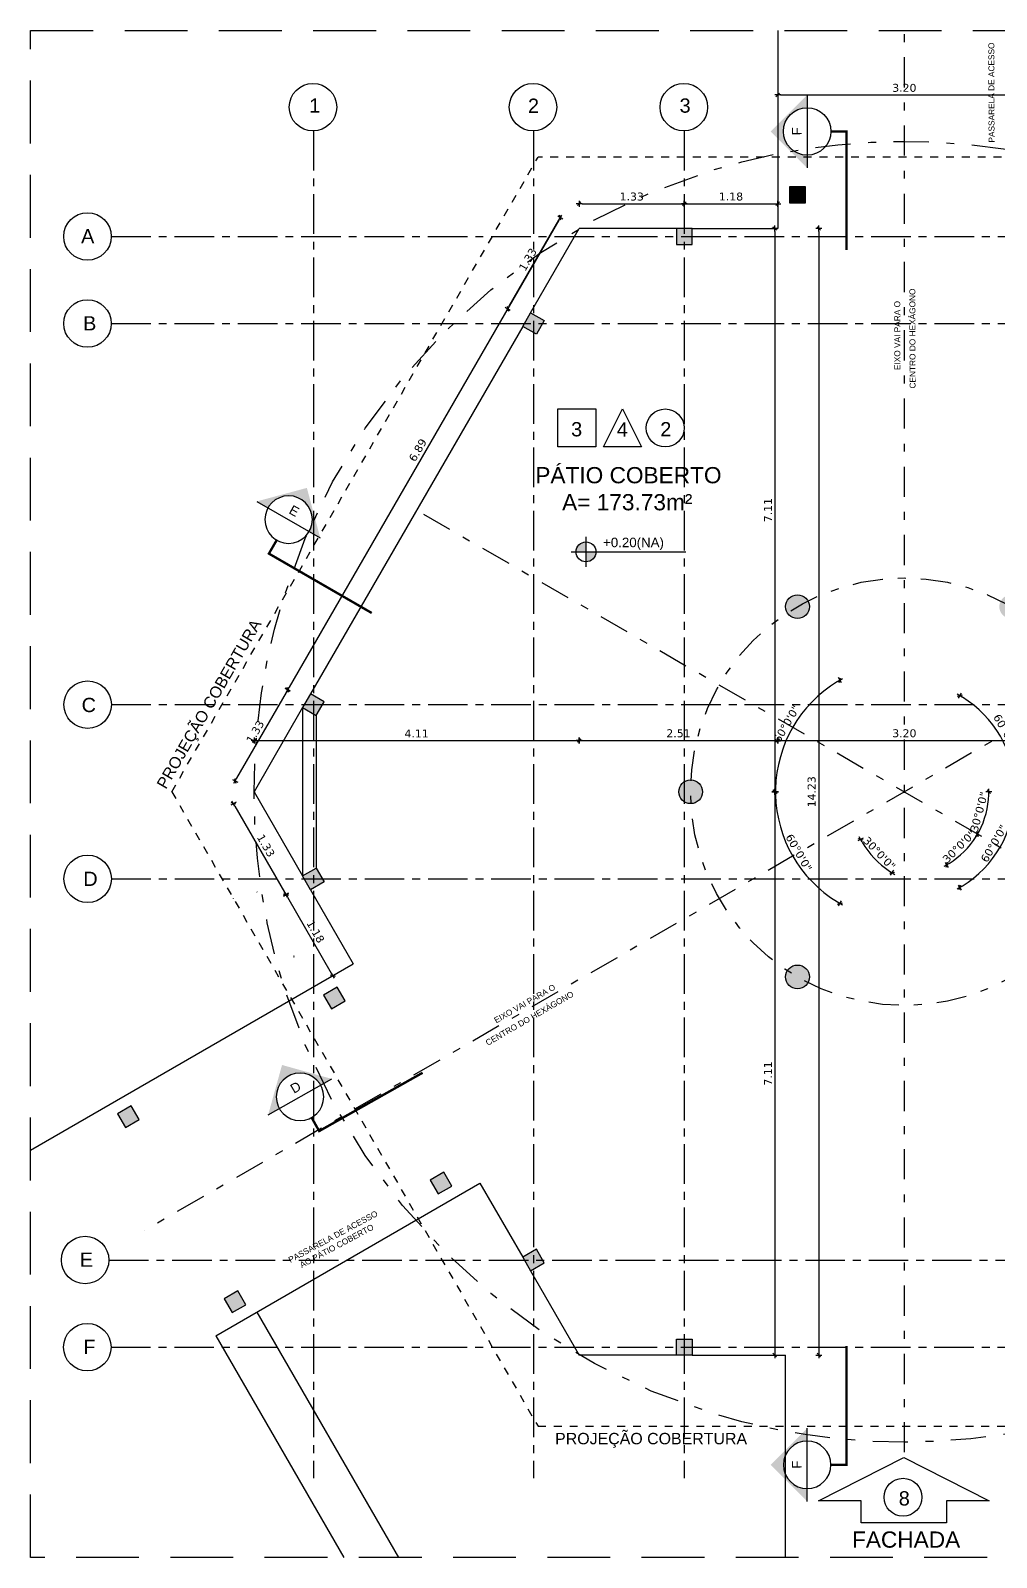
# Model space of a CAD drawing. Extents: x -81 to 144, y 107 to 212.
# Drawn here: x -0.29 to 11.92, y 177.89 to 197.18 of the extents above; entities that cross this region are included whole.
import ezdxf

# ---------------------------------------------------------------- set-up
doc = ezdxf.new("R2010")
doc.units = 0
doc.header["$LTSCALE"] = 0.005
doc.header["$PDMODE"] = 3
for name, pattern in [('C5', [60, 50, -5, 0, -5]), ('CONTINU', [0]), ('DASHDOT', [25.4, 12.7, -6.35, 0, -6.35]), ('HIDDEN', [9.525, 6.35, -3.175])]:
    doc.linetypes.add(name, pattern=pattern)
doc.layers.get('0').update_dxf_attribs({"linetype": 'CONTINUOUS'})
doc.layers.get('DEFPOINTS').update_dxf_attribs({"linetype": 'CONTINUOUS'})
for name, color, linetype in [('A-COTAS', 1, 'CONTINUOUS'), ('A-JANEL', 3, 'CONTINUOUS'), ('A-PILAR', 6, 'CONTINUOUS'), ('A-PILAR-HACH', 9, 'CONTINUOUS'), ('A-PILAR_EIXO', 5, 'DASHDOT'), ('A-PISO', 2, 'CONTINUOUS'), ('A-PISOS', 2, 'CONTINUOUS'), ('A-PISOS-NIVEL', 1, 'CONTINUOUS'), ('A-PROJCOBERTURA', 7, 'HIDDEN'), ('AR-PRJ-COB', 2, 'HIDDEN'), ('AR-TXT', 1, 'CONTINUOUS'), ('ARQ-CTA-1_075', 1, 'CONTINUOUS'), ('ARQ-EXO-1_100', 251, 'C5'), ('ARQ-SMB-1_075', 1, 'CONTINUOUS'), ('ARQ-SMB-1_100', 1, 'CONTINUOUS'), ('ARQ-TXT-1_050', 2, 'CONTINUOUS'), ('ARQ-TXT-1_075', 2, 'CONTINUOUS'), ('ARQ-TXT-1_100', 2, 'CONTINUOUS')]:
    doc.layers.add(name, color=color, linetype=linetype)
doc.styles.add('A20', font='arial.ttf', dxfattribs={"height": 0.2})
doc.styles.add('ESC-50-A20', font='arial.ttf', dxfattribs={"height": 0.1})
doc.styles.add('FNDE Text Cota 0075', font='verdana.ttf', dxfattribs={"height": 0.1})
doc.dimstyles.new('FNDE 1-075', dxfattribs={"dimscale": 2.5, "dimtxt": 0.1, "dimasz": 0.015, "dimexe": 0.15, "dimexo": 0.15, "dimgap": 0.015, "dimtad": 1, "dimzin": 4, "dimdsep": 46, "dimtxsty": 'FNDE Text Cota 0075', "dimblk": 'tic', "dimcen": 0.025, "dimdle": 0.15, "dimse1": 1, "dimse2": 1, "dimclrd": 251, "dimclre": 251, "dimclrt": 256, "dimaunit": 1, "dimadec": 3, "dimazin": 0, "dimtfac": 1, "dimtix": 1, "dimtmove": 2, "dimatfit": 3, "dimldrblk": 'DOTSMALL', "dimfxl": 0.15, "dimtvp": 1, "dimtolj": 1, "dimtzin": 0, "dimarcsym": 0})

# ---------------------------------------------------------------- blocks, each defined once
blk = doc.blocks.new('tic')
at = {"color": 251}
for p, q in [((-1, 0), (1, 0)), ((0, -1), (0, 1))]:
    blk.add_line(p, q, dxfattribs=at)
blk.add_line((-0.6, -0.6), (0.6, 0.6))
blk = doc.blocks.new('*D26')
at = {"layer": 'ARQ-CTA-1_075', "color": 251, "linetype": 'Continuous', "lineweight": -2, "transparency": 16777216}
blk.add_line((2.575, 188.213), (6.607, 188.213), dxfattribs=at)
at = {"layer": 'DEFPOINTS', "color": 0, "linetype": 'Continuous', "transparency": 16777216}
for p in [(6.645, 194.679), (6.645, 188.213), (2.537, 187.565)]:
    blk.add_point(p, dxfattribs=at)
at = {"layer": 'ARQ-CTA-1_075', "color": 251, "linetype": 'Continuous', "lineweight": -2, "transparency": 16777216, "xscale": 0.0375, "yscale": 0.0375, "zscale": 0.0375, "rotation": 180}
blk.add_blockref('tic', (2.537, 188.213), dxfattribs=at)
at = {"layer": 'ARQ-CTA-1_075', "color": 251, "linetype": 'Continuous', "lineweight": -2, "transparency": 16777216, "xscale": 0.0375, "yscale": 0.0375, "zscale": 0.0375}
blk.add_blockref('tic', (6.645, 188.213), dxfattribs=at)
at = {"layer": 'ARQ-CTA-1_075', "linetype": 'Continuous', "transparency": 16777216, "insert": (4.591, 188.301), "char_height": 0.1, "attachment_point": 5, "style": 'FNDE Text Cota 0075'}
blk.add_mtext('\\A1;4.11', dxfattribs=at)
blk = doc.blocks.new('_DotSmall')
at = {"color": 0, "linetype": 'ByBlock', "const_width": 0.5}
blk.add_lwpolyline([(-0.0625, 0, 1), (0.0625, 0, 1)], format="xyb", close=True, dxfattribs=at)
blk = doc.blocks.new('*D27')
at = {"layer": 'ARQ-CTA-1_075', "color": 251, "linetype": 'Continuous', "lineweight": -2, "transparency": 16777216}
blk.add_line((6.682, 188.213), (9.115, 188.213), dxfattribs=at)
at = {"layer": 'DEFPOINTS', "color": 0, "linetype": 'Continuous', "transparency": 16777216}
for p in [(6.645, 194.679), (9.153, 194.679), (9.153, 188.213)]:
    blk.add_point(p, dxfattribs=at)
at = {"layer": 'ARQ-CTA-1_075', "color": 251, "linetype": 'Continuous', "lineweight": -2, "transparency": 16777216, "xscale": 0.0375, "yscale": 0.0375, "zscale": 0.0375, "rotation": 180}
blk.add_blockref('tic', (6.645, 188.213), dxfattribs=at)
at = {"layer": 'ARQ-CTA-1_075', "color": 251, "linetype": 'Continuous', "lineweight": -2, "transparency": 16777216, "xscale": 0.0375, "yscale": 0.0375, "zscale": 0.0375}
blk.add_blockref('tic', (9.153, 188.213), dxfattribs=at)
at = {"layer": 'ARQ-CTA-1_075', "linetype": 'Continuous', "transparency": 16777216, "insert": (7.899, 188.303), "char_height": 0.1, "attachment_point": 5, "style": 'FNDE Text Cota 0075'}
blk.add_mtext('\\A1;2.51', dxfattribs=at)
blk = doc.blocks.new('*D28')
at = {"layer": 'ARQ-CTA-1_075', "color": 251, "linetype": 'Continuous', "lineweight": -2, "transparency": 16777216}
blk.add_line((9.19, 188.213), (12.315, 188.213), dxfattribs=at)
at = {"layer": 'DEFPOINTS', "color": 0, "linetype": 'Continuous', "transparency": 16777216}
for p in [(9.153, 194.679), (12.353, 194.679), (12.353, 188.213)]:
    blk.add_point(p, dxfattribs=at)
at = {"layer": 'ARQ-CTA-1_075', "color": 251, "linetype": 'Continuous', "lineweight": -2, "transparency": 16777216, "xscale": 0.0375, "yscale": 0.0375, "zscale": 0.0375, "rotation": 180}
blk.add_blockref('tic', (9.153, 188.213), dxfattribs=at)
at = {"layer": 'ARQ-CTA-1_075', "color": 251, "linetype": 'Continuous', "lineweight": -2, "transparency": 16777216, "xscale": 0.0375, "yscale": 0.0375, "zscale": 0.0375}
blk.add_blockref('tic', (12.353, 188.213), dxfattribs=at)
at = {"layer": 'ARQ-CTA-1_075', "linetype": 'Continuous', "transparency": 16777216, "insert": (10.753, 188.303), "char_height": 0.1, "attachment_point": 5, "style": 'FNDE Text Cota 0075'}
blk.add_mtext('\\A1;3.20', dxfattribs=at)
blk = doc.blocks.new('*D31')
at = {"layer": 'ARQ-CTA-1_075', "color": 251, "linetype": 'Continuous', "lineweight": -2, "transparency": 16777216}
blk.add_line((9.116, 194.642), (9.116, 187.602), dxfattribs=at)
at = {"layer": 'DEFPOINTS', "color": 0, "linetype": 'Continuous', "transparency": 16777216}
for p in [(8.452, 194.679), (1.837, 187.565), (9.116, 187.565)]:
    blk.add_point(p, dxfattribs=at)
at = {"layer": 'ARQ-CTA-1_075', "color": 251, "linetype": 'Continuous', "lineweight": -2, "transparency": 16777216, "xscale": 0.0375, "yscale": 0.0375, "zscale": 0.0375}
for p, rotation in [((9.116, 194.679), 90), ((9.116, 187.565), 270)]:
    blk.add_blockref('tic', p, dxfattribs=dict(at, rotation=rotation))
at = {"layer": 'ARQ-CTA-1_075', "linetype": 'Continuous', "transparency": 16777216, "insert": (9.029, 191.122), "char_height": 0.1, "attachment_point": 5, "rotation": 90, "style": 'FNDE Text Cota 0075'}
blk.add_mtext('\\A1;7.11', dxfattribs=at)
blk = doc.blocks.new('*D32')
at = {"layer": 'ARQ-CTA-1_075', "color": 251, "linetype": 'Continuous', "lineweight": -2, "transparency": 16777216}
blk.add_line((9.116, 187.527), (9.116, 180.487), dxfattribs=at)
at = {"layer": 'DEFPOINTS', "color": 0, "linetype": 'Continuous', "transparency": 16777216}
for p in [(1.837, 187.565), (8.536, 180.45), (9.116, 180.45)]:
    blk.add_point(p, dxfattribs=at)
at = {"layer": 'ARQ-CTA-1_075', "color": 251, "linetype": 'Continuous', "lineweight": -2, "transparency": 16777216, "xscale": 0.0375, "yscale": 0.0375, "zscale": 0.0375}
for p, rotation in [((9.116, 187.565), 90), ((9.116, 180.45), 270)]:
    blk.add_blockref('tic', p, dxfattribs=dict(at, rotation=rotation))
at = {"layer": 'ARQ-CTA-1_075', "linetype": 'Continuous', "transparency": 16777216, "insert": (9.029, 184.007), "char_height": 0.1, "attachment_point": 5, "rotation": 90, "style": 'FNDE Text Cota 0075'}
blk.add_mtext('\\A1;7.11', dxfattribs=at)
blk = doc.blocks.new('*D33')
at = {"layer": 'ARQ-CTA-1_075', "color": 251, "linetype": 'Continuous', "lineweight": -2, "transparency": 16777216}
blk.add_line((9.672, 194.642), (9.672, 180.487), dxfattribs=at)
at = {"layer": 'DEFPOINTS', "color": 0, "linetype": 'Continuous', "transparency": 16777216}
for p in [(8.452, 194.679), (8.536, 180.45), (9.672, 180.45)]:
    blk.add_point(p, dxfattribs=at)
at = {"layer": 'ARQ-CTA-1_075', "color": 251, "linetype": 'Continuous', "lineweight": -2, "transparency": 16777216, "xscale": 0.0375, "yscale": 0.0375, "zscale": 0.0375}
for p, rotation in [((9.672, 194.679), 90), ((9.672, 180.45), 270)]:
    blk.add_blockref('tic', p, dxfattribs=dict(at, rotation=rotation))
at = {"layer": 'ARQ-CTA-1_075', "linetype": 'Continuous', "transparency": 16777216, "insert": (9.582, 187.565), "char_height": 0.1, "attachment_point": 5, "rotation": 90, "style": 'FNDE Text Cota 0075'}
blk.add_mtext('\\A1;14.23', dxfattribs=at)
blk = doc.blocks.new('*D35')
at = {"layer": 'ARQ-CTA-1_075', "color": 251, "linetype": 'Continuous', "lineweight": -2, "transparency": 16777216}
blk.add_arc((10.753, 187.565), 1.628, 121.3197, 178.6803, dxfattribs=at)
at = {"layer": 'DEFPOINTS', "color": 0, "linetype": 'Continuous', "transparency": 16777216}
for p in [(6.703, 194.579), (9.505, 188.611), (2.653, 187.565), (18.853, 187.565), (14.803, 180.55)]:
    blk.add_point(p, dxfattribs=at)
at = {"layer": 'ARQ-CTA-1_075', "color": 251, "linetype": 'Continuous', "lineweight": -2, "transparency": 16777216, "xscale": 0.0375, "yscale": 0.0375, "zscale": 0.0375}
for p, rotation in [((9.939, 188.975), 30.65982812055359), ((9.124, 187.565), 269.3401718794505)]:
    blk.add_blockref('tic', p, dxfattribs=dict(at, rotation=rotation))
at = {"layer": 'ARQ-CTA-1_075', "linetype": 'Continuous', "transparency": 16777216, "insert": (9.265, 188.423), "char_height": 0.1, "attachment_point": 5, "rotation": 60, "style": 'FNDE Text Cota 0075'}
blk.add_mtext('\\A1;60°0\'0"', dxfattribs=at)
blk = doc.blocks.new('*D36')
at = {"layer": 'ARQ-CTA-1_075', "color": 251, "linetype": 'Continuous', "lineweight": -2, "transparency": 16777216}
blk.add_arc((11.185, 187.496), 1.12, 210.3732, 236.5364, dxfattribs=at)
at = {"layer": 'DEFPOINTS', "color": 0, "linetype": 'Continuous', "transparency": 16777216}
for p in [(15.422, 194.399), (11.185, 187.496), (10.308, 186.8), (1.435, 182.212), (6.947, 180.593)]:
    blk.add_point(p, dxfattribs=at)
at = {"layer": 'ARQ-CTA-1_075', "color": 251, "linetype": 'Continuous', "lineweight": -2, "transparency": 16777216, "xscale": 0.0375, "yscale": 0.0375, "zscale": 0.0375}
for p, rotation in [((10.2, 186.962), 119.4140264253548), ((10.599, 186.542), 327.4956037709768)]:
    blk.add_blockref('tic', p, dxfattribs=dict(at, rotation=rotation))
at = {"layer": 'ARQ-CTA-1_075', "linetype": 'Continuous', "transparency": 16777216, "insert": (10.437, 186.787), "char_height": 0.1, "attachment_point": 5, "rotation": 313.4548, "style": 'FNDE Text Cota 0075'}
blk.add_mtext('\\A1;30°0\'0"', dxfattribs=at)
blk = doc.blocks.new('*D37')
at = {"layer": 'ARQ-CTA-1_075', "color": 251, "linetype": 'Continuous', "lineweight": -2, "transparency": 16777216}
blk.add_arc((10.753, 187.565), 1.628, 181.3197, 238.6803, dxfattribs=at)
at = {"layer": 'DEFPOINTS', "color": 0, "linetype": 'Continuous', "transparency": 16777216}
for p in [(14.803, 194.579), (2.653, 187.565), (18.853, 187.565), (9.223, 187.008), (6.703, 180.55)]:
    blk.add_point(p, dxfattribs=at)
at = {"layer": 'ARQ-CTA-1_075', "color": 251, "linetype": 'Continuous', "lineweight": -2, "transparency": 16777216, "xscale": 0.0375, "yscale": 0.0375, "zscale": 0.0375}
for p, rotation in [((9.124, 187.565), 90.65982812054949), ((9.939, 186.155), 329.3401718794451)]:
    blk.add_blockref('tic', p, dxfattribs=dict(at, rotation=rotation))
at = {"layer": 'ARQ-CTA-1_075', "linetype": 'Continuous', "transparency": 16777216, "insert": (9.42, 186.795), "char_height": 0.1, "attachment_point": 5, "rotation": 300, "style": 'FNDE Text Cota 0075'}
blk.add_mtext('\\A1;60°0\'0"', dxfattribs=at)
blk = doc.blocks.new('*D38')
at = {"layer": 'ARQ-CTA-1_075', "color": 251, "linetype": 'Continuous', "lineweight": -2, "transparency": 16777216}
blk.add_arc((10.753, 187.565), 1.401, 1.5336, 58.4664, dxfattribs=at)
at = {"layer": 'DEFPOINTS', "color": 0, "linetype": 'Continuous', "transparency": 16777216}
for p in [(14.803, 194.579), (12.069, 188.044), (2.653, 187.565), (18.853, 187.565), (6.703, 180.55)]:
    blk.add_point(p, dxfattribs=at)
at = {"layer": 'ARQ-CTA-1_075', "color": 251, "linetype": 'Continuous', "lineweight": -2, "transparency": 16777216, "xscale": 0.0375, "yscale": 0.0375, "zscale": 0.0375}
for p, rotation in [((11.453, 188.778), 149.2331902385703), ((12.154, 187.565), 270.7668097614243)]:
    blk.add_blockref('tic', p, dxfattribs=dict(at, rotation=rotation))
at = {"layer": 'ARQ-CTA-1_075', "linetype": 'Continuous', "transparency": 16777216, "insert": (12.044, 188.31), "char_height": 0.1, "attachment_point": 5, "rotation": 300, "style": 'FNDE Text Cota 0075'}
blk.add_mtext('\\A1;60°0\'0"', dxfattribs=at)
blk = doc.blocks.new('*D39')
at = {"layer": 'ARQ-CTA-1_075', "color": 251, "linetype": 'Continuous', "lineweight": -2, "transparency": 16777216}
blk.add_arc((10.753, 187.565), 1.068, 332.0126, 357.9874, dxfattribs=at)
at = {"layer": 'DEFPOINTS', "color": 0, "linetype": 'Continuous', "transparency": 16777216}
for p in [(2.653, 187.565), (10.753, 187.565), (18.853, 187.565), (11.756, 187.199), (20.357, 182.02)]:
    blk.add_point(p, dxfattribs=at)
at = {"layer": 'ARQ-CTA-1_075', "color": 251, "linetype": 'Continuous', "lineweight": -2, "transparency": 16777216, "xscale": 0.0375, "yscale": 0.0375, "zscale": 0.0375}
for p, rotation in [((11.82, 187.565), 88.99369216939448), ((11.677, 187.031), 241.0063078306073)]:
    blk.add_blockref('tic', p, dxfattribs=dict(at, rotation=rotation))
at = {"layer": 'ARQ-CTA-1_075', "linetype": 'Continuous', "transparency": 16777216, "insert": (11.697, 187.311), "char_height": 0.1, "attachment_point": 5, "rotation": 75, "style": 'FNDE Text Cota 0075'}
blk.add_mtext('\\A1;30°0\'0"', dxfattribs=at)
blk = doc.blocks.new('*D40')
at = {"layer": 'ARQ-CTA-1_075', "color": 251, "linetype": 'Continuous', "lineweight": -2, "transparency": 16777216}
blk.add_arc((10.753, 187.565), 1.068, 302.0126, 327.9874, dxfattribs=at)
at = {"layer": 'DEFPOINTS', "color": 0, "linetype": 'Continuous', "transparency": 16777216}
for p in [(6.703, 194.579), (10.753, 187.565), (11.439, 186.747), (20.357, 182.02), (14.803, 180.55)]:
    blk.add_point(p, dxfattribs=at)
at = {"layer": 'ARQ-CTA-1_075', "color": 251, "linetype": 'Continuous', "lineweight": -2, "transparency": 16777216, "xscale": 0.0375, "yscale": 0.0375, "zscale": 0.0375}
for p, rotation in [((11.677, 187.031), 58.99369216939442), ((11.286, 186.64), 211.0063078306117)]:
    blk.add_blockref('tic', p, dxfattribs=dict(at, rotation=rotation))
at = {"layer": 'ARQ-CTA-1_075', "linetype": 'Continuous', "transparency": 16777216, "insert": (11.444, 186.873), "char_height": 0.1, "attachment_point": 5, "rotation": 45, "style": 'FNDE Text Cota 0075'}
blk.add_mtext('\\A1;30°0\'0"', dxfattribs=at)
blk = doc.blocks.new('*D34')
at = {"layer": 'ARQ-CTA-1_075', "color": 251, "linetype": 'Continuous', "lineweight": -2, "transparency": 16777216}
blk.add_arc((10.753, 187.565), 1.397, 301.5382, 358.4618, dxfattribs=at)
at = {"layer": 'DEFPOINTS', "color": 0, "linetype": 'Continuous', "transparency": 16777216}
for p in [(6.703, 194.579), (2.653, 187.565), (18.853, 187.565), (11.823, 186.667), (14.803, 180.55)]:
    blk.add_point(p, dxfattribs=at)
at = {"layer": 'ARQ-CTA-1_075', "color": 251, "linetype": 'Continuous', "lineweight": -2, "transparency": 16777216, "xscale": 0.0375, "yscale": 0.0375, "zscale": 0.0375}
for p, rotation in [((12.15, 187.565), 89.23090111931074), ((11.451, 186.355), 210.7690988806932)]:
    blk.add_blockref('tic', p, dxfattribs=dict(at, rotation=rotation))
at = {"layer": 'ARQ-CTA-1_075', "linetype": 'Continuous', "transparency": 16777216, "insert": (11.885, 186.911), "char_height": 0.1, "attachment_point": 5, "rotation": 60, "style": 'FNDE Text Cota 0075'}
blk.add_mtext('\\A1;60°0\'0"', dxfattribs=at)
blk = doc.blocks.new('*D41')
at = {"layer": 'ARQ-CTA-1_075', "color": 251, "linetype": 'Continuous', "lineweight": -2, "transparency": 16777216}
blk.add_line((9.19, 196.366), (12.315, 196.366), dxfattribs=at)
at = {"layer": 'DEFPOINTS', "color": 0, "linetype": 'Continuous', "transparency": 16777216}
for p in [(9.153, 196.654), (12.353, 196.654), (12.353, 196.366)]:
    blk.add_point(p, dxfattribs=at)
at = {"layer": 'ARQ-CTA-1_075', "color": 251, "linetype": 'Continuous', "lineweight": -2, "transparency": 16777216, "xscale": 0.0375, "yscale": 0.0375, "zscale": 0.0375, "rotation": 180}
blk.add_blockref('tic', (9.153, 196.366), dxfattribs=at)
at = {"layer": 'ARQ-CTA-1_075', "color": 251, "linetype": 'Continuous', "lineweight": -2, "transparency": 16777216, "xscale": 0.0375, "yscale": 0.0375, "zscale": 0.0375}
blk.add_blockref('tic', (12.353, 196.366), dxfattribs=at)
at = {"layer": 'ARQ-CTA-1_075', "linetype": 'Continuous', "transparency": 16777216, "insert": (10.753, 196.455), "char_height": 0.1, "attachment_point": 5, "style": 'FNDE Text Cota 0075'}
blk.add_mtext('\\A1;3.20', dxfattribs=at)
blk = doc.blocks.new('*D42')
at = {"layer": 'ARQ-CTA-1_075', "color": 251, "linetype": 'Continuous', "lineweight": -2, "transparency": 16777216}
blk.add_line((6.682, 194.992), (7.935, 194.992), dxfattribs=at)
at = {"layer": 'DEFPOINTS', "color": 0, "linetype": 'Continuous', "transparency": 16777216}
for p in [(7.973, 194.992), (6.645, 194.679), (7.973, 194.679)]:
    blk.add_point(p, dxfattribs=at)
at = {"layer": 'ARQ-CTA-1_075', "color": 251, "linetype": 'Continuous', "lineweight": -2, "transparency": 16777216, "xscale": 0.0375, "yscale": 0.0375, "zscale": 0.0375, "rotation": 180}
blk.add_blockref('tic', (6.645, 194.992), dxfattribs=at)
at = {"layer": 'ARQ-CTA-1_075', "color": 251, "linetype": 'Continuous', "lineweight": -2, "transparency": 16777216, "xscale": 0.0375, "yscale": 0.0375, "zscale": 0.0375}
blk.add_blockref('tic', (7.973, 194.992), dxfattribs=at)
at = {"layer": 'ARQ-CTA-1_075', "linetype": 'Continuous', "transparency": 16777216, "insert": (7.309, 195.082), "char_height": 0.1, "attachment_point": 5, "style": 'FNDE Text Cota 0075'}
blk.add_mtext('\\A1;1.33', dxfattribs=at)
blk = doc.blocks.new('*D43')
at = {"layer": 'ARQ-CTA-1_075', "color": 251, "linetype": 'Continuous', "lineweight": -2, "transparency": 16777216}
blk.add_line((5.761, 193.7), (6.387, 194.785), dxfattribs=at)
at = {"layer": 'DEFPOINTS', "color": 0, "linetype": 'Continuous', "transparency": 16777216}
for p in [(6.406, 194.817), (6.645, 194.679), (5.981, 193.529)]:
    blk.add_point(p, dxfattribs=at)
at = {"layer": 'ARQ-CTA-1_075', "color": 251, "linetype": 'Continuous', "lineweight": -2, "transparency": 16777216, "xscale": 0.0375, "yscale": 0.0375, "zscale": 0.0375}
for p, rotation in [((6.406, 194.817), 60.00000000001453), ((5.742, 193.667), 240.0000000000145)]:
    blk.add_blockref('tic', p, dxfattribs=dict(at, rotation=rotation))
at = {"layer": 'ARQ-CTA-1_075', "linetype": 'Continuous', "transparency": 16777216, "insert": (5.996, 194.287), "char_height": 0.1, "attachment_point": 5, "rotation": 60, "style": 'FNDE Text Cota 0075'}
blk.add_mtext('\\A1;1.33', dxfattribs=at)
blk = doc.blocks.new('*D44')
at = {"layer": 'ARQ-CTA-1_075', "color": 251, "linetype": 'Continuous', "lineweight": -2, "transparency": 16777216}
blk.add_line((6.387, 194.785), (2.981, 188.885), dxfattribs=at)
at = {"layer": 'DEFPOINTS', "color": 0, "linetype": 'Continuous', "transparency": 16777216}
for p in [(6.645, 194.679), (2.962, 188.853), (3.201, 188.715)]:
    blk.add_point(p, dxfattribs=at)
at = {"layer": 'ARQ-CTA-1_075', "color": 251, "linetype": 'Continuous', "lineweight": -2, "transparency": 16777216, "xscale": 0.0375, "yscale": 0.0375, "zscale": 0.0375}
for p, rotation in [((6.406, 194.817), 60.00000000001458), ((2.962, 188.853), 240.0000000000145)]:
    blk.add_blockref('tic', p, dxfattribs=dict(at, rotation=rotation))
at = {"layer": 'ARQ-CTA-1_075', "linetype": 'Continuous', "transparency": 16777216, "insert": (4.606, 191.88), "char_height": 0.1, "attachment_point": 5, "rotation": 60, "style": 'FNDE Text Cota 0075'}
blk.add_mtext('\\A1;6.89', dxfattribs=at)
blk = doc.blocks.new('*D45')
at = {"layer": 'ARQ-CTA-1_075', "color": 251, "linetype": 'Continuous', "lineweight": -2, "transparency": 16777216}
blk.add_line((2.943, 188.82), (2.317, 187.735), dxfattribs=at)
at = {"layer": 'DEFPOINTS', "color": 0, "linetype": 'Continuous', "transparency": 16777216}
for p in [(3.201, 188.715), (2.298, 187.703), (2.537, 187.565)]:
    blk.add_point(p, dxfattribs=at)
at = {"layer": 'ARQ-CTA-1_075', "color": 251, "linetype": 'Continuous', "lineweight": -2, "transparency": 16777216, "xscale": 0.0375, "yscale": 0.0375, "zscale": 0.0375}
for p, rotation in [((2.962, 188.853), 60.00000000001458), ((2.298, 187.703), 240.0000000000145)]:
    blk.add_blockref('tic', p, dxfattribs=dict(at, rotation=rotation))
at = {"layer": 'ARQ-CTA-1_075', "linetype": 'Continuous', "transparency": 16777216, "insert": (2.552, 188.322), "char_height": 0.1, "attachment_point": 5, "rotation": 60, "style": 'FNDE Text Cota 0075'}
blk.add_mtext('\\A1;1.33', dxfattribs=at)
blk = doc.blocks.new('*D46')
at = {"layer": 'ARQ-CTA-1_075', "color": 251, "linetype": 'Continuous', "lineweight": -2, "transparency": 16777216}
blk.add_line((2.296, 187.382), (2.923, 186.297), dxfattribs=at)
at = {"layer": 'DEFPOINTS', "color": 0, "linetype": 'Continuous', "transparency": 16777216}
for p in [(2.537, 187.565), (3.201, 186.415), (2.941, 186.265)]:
    blk.add_point(p, dxfattribs=at)
at = {"layer": 'ARQ-CTA-1_075', "color": 251, "linetype": 'Continuous', "lineweight": -2, "transparency": 16777216, "xscale": 0.0375, "yscale": 0.0375, "zscale": 0.0375}
for p, rotation in [((2.277, 187.415), 119.9999999999857), ((2.941, 186.265), 299.9999999999857)]:
    blk.add_blockref('tic', p, dxfattribs=dict(at, rotation=rotation))
at = {"layer": 'ARQ-CTA-1_075', "linetype": 'Continuous', "transparency": 16777216, "insert": (2.687, 186.884), "char_height": 0.1, "attachment_point": 5, "rotation": 300, "style": 'FNDE Text Cota 0075'}
blk.add_mtext('\\A1;1.33', dxfattribs=at)
blk = doc.blocks.new('*D47')
at = {"layer": 'ARQ-CTA-1_075', "color": 251, "linetype": 'Continuous', "lineweight": -2, "transparency": 16777216}
blk.add_line((2.96, 186.232), (3.513, 185.275), dxfattribs=at)
at = {"layer": 'DEFPOINTS', "color": 0, "linetype": 'Continuous', "transparency": 16777216}
for p in [(3.201, 186.415), (3.791, 185.393), (3.531, 185.243)]:
    blk.add_point(p, dxfattribs=at)
at = {"layer": 'ARQ-CTA-1_075', "color": 251, "linetype": 'Continuous', "lineweight": -2, "transparency": 16777216, "xscale": 0.0375, "yscale": 0.0375, "zscale": 0.0375}
for p, rotation in [((2.941, 186.265), 119.9999999999856), ((3.531, 185.243), 299.9999999999856)]:
    blk.add_blockref('tic', p, dxfattribs=dict(at, rotation=rotation))
at = {"layer": 'ARQ-CTA-1_075', "linetype": 'Continuous', "transparency": 16777216, "insert": (3.314, 185.799), "char_height": 0.1, "attachment_point": 5, "rotation": 300, "style": 'FNDE Text Cota 0075'}
blk.add_mtext('\\A1;1.18', dxfattribs=at)
blk = doc.blocks.new('*D48')
at = {"layer": 'ARQ-CTA-1_075', "color": 251, "linetype": 'Continuous', "lineweight": -2, "transparency": 16777216}
blk.add_line((8.01, 194.992), (9.115, 194.992), dxfattribs=at)
at = {"layer": 'DEFPOINTS', "color": 0, "linetype": 'Continuous', "transparency": 16777216}
for p in [(9.153, 194.992), (7.973, 194.679), (9.153, 194.679)]:
    blk.add_point(p, dxfattribs=at)
at = {"layer": 'ARQ-CTA-1_075', "color": 251, "linetype": 'Continuous', "lineweight": -2, "transparency": 16777216, "xscale": 0.0375, "yscale": 0.0375, "zscale": 0.0375, "rotation": 180}
blk.add_blockref('tic', (7.973, 194.992), dxfattribs=at)
at = {"layer": 'ARQ-CTA-1_075', "color": 251, "linetype": 'Continuous', "lineweight": -2, "transparency": 16777216, "xscale": 0.0375, "yscale": 0.0375, "zscale": 0.0375}
blk.add_blockref('tic', (9.153, 194.992), dxfattribs=at)
at = {"layer": 'ARQ-CTA-1_075', "linetype": 'Continuous', "transparency": 16777216, "insert": (8.563, 195.082), "char_height": 0.1, "attachment_point": 5, "style": 'FNDE Text Cota 0075'}
blk.add_mtext('\\A1;1.18', dxfattribs=at)
blk = doc.blocks.new('FNDE-Nível Planta-1_100')
at = {"linetype": 'Continuous', "ltscale": 0.5}
h = blk.add_hatch(color=1, dxfattribs=at)
h.paths.add_polyline_path([(135.657, 7.813), (135.657, 7.981, 0.414214), (135.489, 7.813)])
h.paths.add_polyline_path([(135.657, 7.813), (135.657, 7.645, 0.414214), (135.825, 7.813)])
at = {"color": 1}
for p, q in [((135.657, 8.065), (135.657, 7.561)), ((135.405, 7.813), (135.825, 7.813)), ((135.825, 7.813), (137.338, 7.813))]:
    blk.add_line(p, q, dxfattribs=at)
blk.add_circle((135.657, 7.813), 0.168, dxfattribs=at)
blk = doc.blocks.new('FNDE-Ind Corte-1_100')
blk.add_hatch(color=251).paths.add_polyline_path([(241.999, -2.386), (242.214, -2.386, -1), (243.014, -2.386), (243.229, -2.386), (242.614, -1.77)])
at = {"color": 251, "linetype": 'Continuous'}
blk.add_line((243.229, -2.386), (241.999, -2.386), dxfattribs=at)
blk.add_circle((242.614, -2.386), 0.4, dxfattribs=at)

msp = doc.modelspace()

# ---------------------------------------------------------------- hatches: boundary and pattern name
at = {"layer": 'A-COTAS'}
h = msp.add_hatch(color=253, dxfattribs=at)
h.dxf.hatch_style = 1
h.paths.add_polyline_path([(9.503, 195.205), (9.303, 195.205), (9.303, 195.005), (9.503, 195.005)])
h = msp.add_hatch(color=253, dxfattribs=at)
h.dxf.hatch_style = 1
h.paths.add_polyline_path([(3.588, 185.097), (3.414, 184.997), (3.514, 184.824), (3.688, 184.924)])
h = msp.add_hatch(color=253, dxfattribs=at)
h.dxf.hatch_style = 1
h.paths.add_polyline_path([(0.985, 183.597), (0.812, 183.497), (0.912, 183.324), (1.085, 183.424)])
h = msp.add_hatch(color=253, dxfattribs=at)
h.dxf.hatch_style = 1
h.paths.add_polyline_path([(4.936, 182.758), (4.763, 182.658), (4.863, 182.485), (5.036, 182.585)])
h = msp.add_hatch(color=253, dxfattribs=at)
h.dxf.hatch_style = 1
h.paths.add_polyline_path([(2.333, 181.26), (2.16, 181.16), (2.26, 180.986), (2.433, 181.086)])
at = {"layer": 'A-PILAR-HACH'}
h = msp.add_hatch(color=256, dxfattribs=at)
h.set_gradient(color1=(173, 173, 173), color2=(173, 173, 173))
h.paths.add_polyline_path([(18.218, 186.465), (18.102, 186.465), (18.081, 186.428), (18.218, 186.349)])
h.paths.add_polyline_path([(18.333, 186.465), (18.218, 186.465), (18.218, 186.349), (18.254, 186.328)])
h.paths.add_polyline_path([(18.218, 186.58), (18.218, 186.465), (18.333, 186.465), (18.354, 186.501)])
h.paths.add_polyline_path([(18.218, 186.58), (18.181, 186.601), (18.102, 186.465), (18.218, 186.465)])
h.paths.add_polyline_path([(18.333, 188.665), (18.218, 188.665), (18.218, 188.549), (18.354, 188.628)])
h.paths.add_polyline_path([(18.254, 188.801), (18.218, 188.78), (18.218, 188.665), (18.333, 188.665)])
h.paths.add_polyline_path([(18.218, 188.78), (18.081, 188.701), (18.102, 188.665), (18.218, 188.665)])
h.paths.add_polyline_path([(18.218, 188.665), (18.102, 188.665), (18.181, 188.528), (18.218, 188.549)])
h.paths.add_polyline_path([(15.574, 193.443), (15.553, 193.479), (15.438, 193.479), (15.438, 193.364)])
h.paths.add_polyline_path([(15.474, 193.616), (15.438, 193.595), (15.438, 193.479), (15.553, 193.479)])
h.paths.add_polyline_path([(15.438, 193.595), (15.301, 193.516), (15.322, 193.479), (15.438, 193.479)])
h.paths.add_polyline_path([(15.438, 193.479), (15.322, 193.479), (15.401, 193.343), (15.438, 193.364)])
h.paths.add_polyline_path([(13.632, 194.579), (13.532, 194.579), (13.532, 194.479), (13.632, 194.479)])
h.paths.add_polyline_path([(13.532, 194.579), (13.432, 194.579), (13.432, 194.479), (13.532, 194.479)])
h.paths.add_polyline_path([(13.532, 194.679), (13.432, 194.679), (13.432, 194.579), (13.532, 194.579)])
h.paths.add_polyline_path([(13.632, 194.679), (13.532, 194.679), (13.532, 194.579), (13.632, 194.579)])
h.paths.add_polyline_path([(8.073, 194.579), (7.973, 194.579), (7.973, 194.479), (8.073, 194.479)])
h.paths.add_polyline_path([(8.073, 194.679), (7.973, 194.679), (7.973, 194.579), (8.073, 194.579)])
h.paths.add_polyline_path([(7.973, 194.679), (7.873, 194.679), (7.873, 194.579), (7.973, 194.579)])
h.paths.add_polyline_path([(7.973, 194.579), (7.873, 194.579), (7.873, 194.479), (7.973, 194.479)])
h.paths.add_polyline_path([(6.183, 193.479), (6.068, 193.479), (6.068, 193.364), (6.104, 193.343)])
h.paths.add_polyline_path([(6.068, 193.595), (6.068, 193.479), (6.183, 193.479), (6.204, 193.516)])
h.paths.add_polyline_path([(6.068, 193.595), (6.031, 193.616), (5.952, 193.479), (6.068, 193.479)])
h.paths.add_polyline_path([(6.068, 193.479), (5.952, 193.479), (5.931, 193.443), (6.068, 193.364)])
h.paths.add_polyline_path([(3.403, 188.665), (3.288, 188.665), (3.288, 188.549), (3.324, 188.528)])
h.paths.add_polyline_path([(3.424, 188.701), (3.288, 188.78), (3.288, 188.665), (3.403, 188.665)])
h.paths.add_polyline_path([(3.288, 188.78), (3.251, 188.801), (3.172, 188.665), (3.288, 188.665)])
h.paths.add_polyline_path([(3.288, 188.665), (3.172, 188.665), (3.151, 188.628), (3.288, 188.549)])
h.paths.add_polyline_path([(3.403, 186.465), (3.288, 186.465), (3.288, 186.349), (3.424, 186.428)])
h.paths.add_polyline_path([(3.324, 186.601), (3.288, 186.58), (3.288, 186.465), (3.403, 186.465)])
h.paths.add_polyline_path([(3.288, 186.58), (3.151, 186.501), (3.172, 186.465), (3.288, 186.465)])
h.paths.add_polyline_path([(3.288, 186.465), (3.172, 186.465), (3.251, 186.328), (3.288, 186.349)])
h = msp.add_hatch(color=256, dxfattribs=at)
h.dxf.hatch_style = 1
h.paths.add_polyline_path([(8.203, 187.565, 0.4061), (8.057, 187.715, 0.013892), (8.053, 187.565, 0.013892), (8.057, 187.415, 0.4061)])
h.paths.add_polyline_path([(8.053, 187.565, -0.013892), (8.057, 187.715, 0.148317), (7.973, 187.692), (7.973, 187.438, 0.148317), (8.057, 187.415, -0.013892)])
h.paths.add_polyline_path([(7.973, 187.692, 0.257901), (7.903, 187.565, 0.257901), (7.973, 187.438)])
h.paths.add_polyline_path([(9.553, 189.903, 0.124593), (9.535, 189.974, 0.027789), (9.275, 189.824, 0.756351)])
h.paths.add_polyline_path([(9.253, 189.903, 0.138725), (9.275, 189.824, -0.027789), (9.535, 189.974, 0.778421)])
h.paths.add_polyline_path([(11.971, 189.974, 0.124593), (11.953, 189.903, 0.756351), (12.23, 189.824, 0.027789)])
h.paths.add_polyline_path([(11.971, 189.974, -0.027789), (12.23, 189.824, 0.138725), (12.253, 189.903, 0.778421)])
h.paths.add_polyline_path([(13.453, 187.565, 0.013892), (13.448, 187.715, 0.4061), (13.303, 187.565, 0.4061), (13.448, 187.415, 0.013892)])
h.paths.add_polyline_path([(13.532, 187.692), (13.532, 187.438, 0.257901), (13.603, 187.565, 0.257901)])
h.paths.add_polyline_path([(13.532, 187.692, 0.148317), (13.448, 187.715, -0.013892), (13.453, 187.565, -0.013892), (13.448, 187.415, 0.148317), (13.532, 187.438)])
h = msp.add_hatch(color=256, dxfattribs=at)
h.dxf.hatch_style = 1
h.paths.add_polyline_path([(9.275, 185.305, 0.027789), (9.535, 185.155, 0.124593), (9.553, 185.226, 0.756351)])
h.paths.add_polyline_path([(9.275, 185.305, 0.138725), (9.253, 185.226, 0.778421), (9.535, 185.155, -0.027789)])
h = msp.add_hatch(color=256, dxfattribs=at)
h.dxf.hatch_style = 1
h.paths.add_polyline_path([(6.104, 181.786), (6.018, 181.736), (6.118, 181.563), (6.204, 181.613)])
h.paths.add_polyline_path([(6.018, 181.736), (5.931, 181.686), (6.031, 181.513), (6.118, 181.563)])
h.paths.add_polyline_path([(8.073, 180.65), (7.873, 180.65), (7.873, 180.45), (8.073, 180.45)])

# ---------------------------------------------------------------- linework, layer by layer
at = {"layer": 'A-COTAS', "color": 4, "linetype": 'HIDDEN', "ltscale": 25}
msp.add_lwpolyline([(-0.287, 197.18), (21.324, 197.18), (21.324, 177.894), (-0.287, 177.894)], close=True, dxfattribs=at)
at = {"layer": 'A-JANEL', "color": 71}
msp.add_arc((2.284, 186.222), 0.01, 180, 210, dxfattribs=at)
at = {"layer": 'A-PILAR', "color": 4}
for points in [[(9.503, 195.205), (9.303, 195.205), (9.303, 195.005), (9.503, 195.005)], [(7.873, 194.479), (8.073, 194.479), (8.073, 194.679), (7.873, 194.679)], [(6.204, 193.516), (6.104, 193.343), (5.931, 193.443), (6.031, 193.616)], [(3.324, 188.528), (3.424, 188.701), (3.251, 188.801), (3.151, 188.628)], [(3.324, 186.601), (3.424, 186.428), (3.251, 186.328), (3.151, 186.501)], [(3.588, 185.097), (3.414, 184.997), (3.514, 184.824), (3.688, 184.924)], [(0.985, 183.597), (0.812, 183.497), (0.912, 183.324), (1.085, 183.424)], [(4.936, 182.758), (4.763, 182.658), (4.863, 182.485), (5.036, 182.585)], [(6.204, 181.613), (6.104, 181.786), (5.931, 181.686), (6.031, 181.513)], [(2.333, 181.26), (2.16, 181.16), (2.26, 180.986), (2.433, 181.086)], [(7.873, 180.65), (8.073, 180.65), (8.073, 180.45), (7.873, 180.45)]]:
    msp.add_lwpolyline(points, close=True, dxfattribs=at)
at = {"layer": 'A-PILAR'}
for points in [[(6.204, 181.613), (6.104, 181.786), (5.931, 181.686), (6.031, 181.513)], [(7.873, 180.65), (8.073, 180.65), (8.073, 180.45), (7.873, 180.45)]]:
    msp.add_lwpolyline(points, close=True, dxfattribs=at)
at = {"layer": 'A-PILAR', "color": 4}
for centre in [(9.403, 189.903), (8.053, 187.565), (9.403, 185.226)]:
    msp.add_circle(centre, 0.15, dxfattribs=at)
at = {"layer": 'A-PILAR_EIXO', "color": 1, "ltscale": 6}
for p, q in [((10.753, 179.222), (10.753, 197.18)), ((16.828, 191.072), (1.149, 182.02)), ((4.678, 191.072), (20.568, 181.898))]:
    msp.add_line(p, q, dxfattribs=at)
msp.add_circle((10.753, 187.565), 2.7, dxfattribs=at)
at = {"layer": 'A-PISO'}
msp.add_line((2.055, 180.692), (3.67, 177.894), dxfattribs=at)
at = {"layer": 'A-PISO', "color": 8, "linetype": 'DASHDOT', "ltscale": 7}
msp.add_circle((10.753, 187.565), 8.215, dxfattribs=at)
at = {"layer": 'A-PISOS'}
for p, q in [((-0.287, 183.039), (3.791, 185.393)), ((2.055, 180.692), (5.391, 182.622))]:
    msp.add_line(p, q, dxfattribs=at)
at = {"layer": 'A-PISOS-NIVEL', "color": 2}
for p, q in [((9.153, 197.18), (9.153, 194.679)), ((6.031, 193.616), (6.645, 194.679)), ((7.873, 194.679), (6.645, 194.679)), ((8.073, 194.679), (9.153, 194.679)), ((5.931, 193.443), (3.251, 188.801)), ((3.251, 186.328), (3.791, 185.393)), ((5.391, 182.622), (5.931, 181.686)), ((6.031, 181.513), (6.645, 180.45)), ((7.873, 180.45), (6.645, 180.45)), ((8.073, 180.45), (9.253, 180.45))]:
    msp.add_line(p, q, dxfattribs=at)
at = {"layer": 'A-PISOS-NIVEL', "color": 5}
for p, q in [((3.151, 188.628), (3.151, 186.501)), ((3.324, 188.528), (3.324, 186.601))]:
    msp.add_line(p, q, dxfattribs=at)
at = {"layer": 'A-PISOS-NIVEL'}
msp.add_line((2.574, 180.992), (4.363, 177.894), dxfattribs=at)
at = {"layer": 'A-PISOS-NIVEL', "color": 1}
msp.add_line((9.253, 177.894), (9.253, 180.45), dxfattribs=at)
at = {"layer": 'A-PISOS-NIVEL', "color": 2}
msp.add_lwpolyline([(3.151, 188.628), (2.537, 187.565), (3.151, 186.501)], dxfattribs=at)
at = {"layer": 'A-PISOS-NIVEL'}
for centre, start, end in [((2.584, 186.303), 180, 210), ((3.033, 185.486), 300, 30)]:
    msp.add_arc(centre, 0.01, start, end, dxfattribs=at)
at = {"layer": 'A-PROJCOBERTURA', "ltscale": 7.5}
msp.add_arc((2.284, 186.222), 0.01, 180, 210, dxfattribs=at)
at = {"layer": 'AR-PRJ-COB', "ltscale": 0.5}
for p, q in [((1.498, 187.565), (6.125, 195.579)), ((15.38, 195.579), (6.125, 195.579)), ((1.498, 187.565), (6.125, 179.55)), ((6.125, 179.55), (15.38, 179.55))]:
    msp.add_line(p, q, dxfattribs=at)
at = {"layer": 'ARQ-EXO-1_100', "ltscale": 2}
for p, q in [((3.288, 195.912), (3.288, 178.894)), ((6.068, 195.912), (6.068, 178.894)), ((7.973, 195.912), (7.973, 178.894)), ((0.733, 194.579), (20.029, 194.579)), ((0.733, 193.479), (20.029, 193.479)), ((0.735, 188.665), (20.03, 188.665)), ((0.735, 186.465), (20.03, 186.465)), ((0.703, 181.65), (16.683, 181.65)), ((0.731, 180.55), (16.712, 180.55))]:
    msp.add_line(p, q, dxfattribs=at)
at = {"layer": 'ARQ-EXO-1_100', "linetype": 'CONTINU'}
for centre in [(3.282, 196.212), (6.062, 196.212), (7.967, 196.212), (0.433, 194.579), (0.433, 193.479), (0.435, 188.665), (0.435, 186.465), (0.403, 181.65), (0.431, 180.55)]:
    msp.add_circle(centre, 0.3, dxfattribs=at)
at = {"layer": 'ARQ-SMB-1_100', "color": 251, "linetype": 'DASHDOT', "ltscale": 0.6}
for points in [[(9.818, 195.906, 0.03, 0.03, 0), (10.021, 195.906, 0.03, 0.03, 0), (10.021, 194.406, 0, 0, 0)], [(2.827, 190.749, 0.03, 0.03, 0), (2.725, 190.573, 0.03, 0.03, 0), (4.024, 189.823, 0, 0, 0)], [(3.261, 183.456, 0.03, 0.03, 0), (3.36, 183.279, 0.03, 0.03, 0), (4.667, 184.016, 0, 0, 0)], [(9.818, 179.063, 0.03, 0.03, 0), (10.021, 179.063, 0.03, 0.03, 0), (10.021, 180.563, 0, 0, 0)]]:
    msp.add_lwpolyline(points, format="xyseb", dxfattribs=at)
at = {"layer": 'ARQ-SMB-1_100'}
msp.add_lwpolyline([(6.375, 192.4), (6.855, 192.4), (6.855, 191.92), (6.375, 191.92)], close=True, dxfattribs=at)
for points in [[(6.954, 191.92), (7.194, 192.4), (7.434, 191.92), (6.954, 191.92)], [(10.206, 178.608), (9.667, 178.608), (10.745, 179.156), (11.823, 178.608), (11.284, 178.608), (11.284, 178.333), (10.206, 178.333), (10.206, 178.608)]]:
    msp.add_lwpolyline(points, dxfattribs=at)
msp.add_circle((7.732, 192.16), 0.24, dxfattribs=at)
at = {"layer": 'ARQ-SMB-1_100', "color": 2}
msp.add_circle((10.736, 178.654), 0.239, dxfattribs=at)

# ---------------------------------------------------------------- block references
at = {"layer": 'ARQ-SMB-1_100'}
for p, xscale, yscale, zscale, rotation in [((7.736, 13.945), 0.7499999999999999, 0.7499999999999999, 0.7499999999999999, 89.9999999999985), ((161.451, 101.572), -0.7499999999999999, 0.7499999999999999, 0.75, 329.9999999999981), ((160.738, 274.644), -0.75, 0.75, 0.75, 29.41756776239133), ((7.736, 361.024), -0.7499999999999999, 0.7499999999999999, 0.75, 90.00000000000152)]:
    msp.add_blockref('FNDE-Ind Corte-1_100', p, dxfattribs=dict(at, xscale=xscale, yscale=yscale, zscale=zscale, rotation=rotation))
at = {"layer": 'ARQ-SMB-1_100', "xscale": 0.75, "yscale": 0.75, "zscale": 0.75}
msp.add_blockref('FNDE-Nível Planta-1_100', (-95.012, 184.735), dxfattribs=at)

# ---------------------------------------------------------------- texts
at = {"layer": 'AR-TXT', "style": 'ESC-50-A20'}
for s, rotation, p in [('PASSARELA DE ACESSO', 90.0943, (11.892, 195.765, -1.89)), ('CENTRO DO HEXÁGONO', 90.0943, (10.894, 192.658)), ('EIXO VAI PARA O', 90.0943, (10.702, 192.891)), ('CENTRO DO HEXÁGONO', 30, (5.49, 184.355)), ('EIXO VAI PARA O', 30, (5.597, 184.638)), ('PASSARELA DE ACESSO', 28.3382, (2.997, 181.613, -1.89)), ('AO PÁTIO COBERTO', 28.3382, (3.141, 181.548, -1.89))]:
    msp.add_text(s, height=0.075, rotation=rotation, dxfattribs=at).set_placement(p)
at = {"layer": 'ARQ-SMB-1_075', "style": 'ESC-50-A20'}
msp.add_attdef('+0.20(NA)', (6.947, 190.654), 'NA', height=0.12, dxfattribs=at)
at = {"layer": 'ARQ-TXT-1_050', "char_height": 0.2048, "attachment_point": 1, "style": 'ESC-50-A20'}
for s, insert in [('\\pi0.035878;PÁTIO COBERTO       \\P\\pi0.37409;A= 173.73m²', (6.055, 191.666)), ('\\pi0.52273;FACHADA     ', (9.569, 178.222))]:
    msp.add_mtext_dynamic_manual_height_columns(s, width=2.38952, gutter_width=1, heights=[0], dxfattribs=dict(at, insert=insert))
at = {"layer": 'ARQ-TXT-1_050', "insert": (10.682, 178.73), "char_height": 0.18, "width": 0.12938, "attachment_point": 1, "style": 'A20'}
msp.add_mtext('8', dxfattribs=at)
at = {"layer": 'ARQ-TXT-1_075', "style": 'ESC-50-A20'}
msp.add_text('PROJEÇÃO COBERTURA', height=0.144, rotation=60, dxfattribs=at).set_placement((1.424, 187.588))
msp.add_text('PROJEÇÃO COBERTURA', height=0.144, dxfattribs=at).set_placement((6.341, 179.323))
at = {"layer": 'ARQ-TXT-1_100', "char_height": 0.18, "width": 0.12938, "attachment_point": 1, "style": 'A20'}
for s, insert in [('1', (3.234, 196.322, -0.8)), ('2', (5.998, 196.32, -0.8)), ('3', (7.913, 196.322, -0.8)), ('A', (0.352, 194.672, -0.8)), ('B', (0.377, 193.572, -0.8)), ('3', (6.543, 192.234)), ('4', (7.12, 192.231)), ('2', (7.669, 192.234)), ('C', (0.359, 188.751, -0.8)), ('D', (0.38, 186.555, -0.8)), ('E', (0.336, 181.745, -0.8)), ('F', (0.381, 180.645, -0.8))]:
    msp.add_mtext(s, dxfattribs=dict(at, insert=insert))
at = {"layer": 'ARQ-TXT-1_100', "char_height": 0.12, "width": 6.39613, "attachment_point": 1, "style": 'ESC-50-A20'}
for s, insert, rotation in [('F', (9.335, 195.855), 91.1649), ('E', (3.025, 191.192), 331.1649), ('D', (2.98, 183.852), 30.5824), ('F', (9.335, 179.014), 91.1649)]:
    msp.add_mtext(s, dxfattribs=dict(at, insert=insert, rotation=rotation))

# ---------------------------------------------------------------- dimensions: what is measured, and where the dimension line sits
at = {"layer": 'ARQ-CTA-1_075', "linetype": 'Continuous'}
for base, p1, p2, picture, middle in [((12.353, 196.366), (9.153, 196.654), (12.353, 196.654), '*D41', (10.753, 196.455)), ((7.973, 194.992), (6.645, 194.679), (7.973, 194.679), '*D42', (7.309, 195.082)), ((9.153, 194.992), (7.973, 194.679), (9.153, 194.679), '*D48', (8.563, 195.082)), ((6.645, 188.213), (2.537, 187.565), (6.645, 194.679), '*D26', (4.591, 188.301)), ((9.153, 188.213), (6.645, 194.679), (9.153, 194.679), '*D27', (7.899, 188.303)), ((12.353, 188.213), (9.153, 194.679), (12.353, 194.679), '*D28', (10.753, 188.303))]:
    dim = msp.add_linear_dim(base=base, p1=p1, p2=p2, dimstyle='FNDE 1-075', dxfattribs=at)
    dim.commit()
    dim.dimension.update_dxf_attribs({"geometry": picture, "text_midpoint": middle})
for base, p1, p2, angle, picture, middle in [((2.962, 188.853), (6.645, 194.679), (3.201, 188.715), 240, '*D44', (4.606, 191.88)), ((9.116, 187.565), (8.452, 194.679), (1.837, 187.565), 90, '*D31', (9.029, 191.122)), ((9.672, 180.45), (8.452, 194.679), (8.536, 180.45), 90, '*D33', (9.582, 187.565)), ((2.298, 187.703), (3.201, 188.715), (2.537, 187.565), 240, '*D45', (2.552, 188.322)), ((9.1163, 180.4497), (1.8367, 187.5646), (8.5362, 180.4497), 90, '*D32', (9.0287, 184.0071)), ((3.531, 185.243), (3.201, 186.415), (3.791, 185.393), 120, '*D47', (3.314, 185.799))]:
    dim = msp.add_linear_dim(base=base, p1=p1, p2=p2, angle=angle, dimstyle='FNDE 1-075', dxfattribs=at)
    dim.commit()
    dim.dimension.update_dxf_attribs({"geometry": picture, "text_midpoint": middle})
for p1, p2, distance, picture, middle in [((5.981, 193.529), (6.645, 194.679), 0.276, '*D43', (5.996, 194.287)), ((2.537, 187.565), (3.201, 186.415), -0.3, '*D46', (2.687, 186.884))]:
    dim = msp.add_aligned_dim(p1=p1, p2=p2, distance=distance, dimstyle='FNDE 1-075', dxfattribs=at)
    dim.commit()
    dim.dimension.update_dxf_attribs({"geometry": picture, "text_midpoint": middle})
for base, line1, line2, picture, middle in [((9.5054, 188.6111), ((14.8027, 180.5498), (6.7027, 194.5794)), ((18.8527, 187.5646), (2.6527, 187.5646)), '*D35', (9.2651, 188.4234)), ((9.2227, 187.0077), ((6.7027, 180.5498), (14.8027, 194.5794)), ((18.8527, 187.5646), (2.6527, 187.5646)), '*D37', (9.4202, 186.7952)), ((12.0692, 188.0437), ((18.8527, 187.5646), (2.6527, 187.5646)), ((6.7027, 180.5498), (14.8027, 194.5794)), '*D38', (12.0435, 188.3099)), ((11.8227, 186.6667), ((18.8527, 187.5646), (2.6527, 187.5646)), ((14.8027, 180.5498), (6.7027, 194.5794)), '*D34', (11.8848, 186.9109)), ((11.4389, 186.7467), ((14.8027, 180.5498), (6.7027, 194.5794)), ((10.7527, 187.5646), (20.3567, 182.0197)), '*D40', (11.4442, 186.873)), ((10.308, 186.8), ((6.947, 180.593), (15.422, 194.399)), ((11.185, 187.496), (1.435, 182.212)), '*D36', (10.437, 186.787)), ((11.7559, 187.1994), ((18.8527, 187.5646), (2.6527, 187.5646)), ((10.7527, 187.5646), (20.3567, 182.0197)), '*D39', (11.6974, 187.3114))]:
    dim = msp.add_angular_dim_2l(base=base, line1=line1, line2=line2, dimstyle='FNDE 1-075', dxfattribs=at)
    dim.commit()
    dim.dimension.update_dxf_attribs({"geometry": picture, "text_midpoint": middle})

doc.saveas('drawing.dxf')
